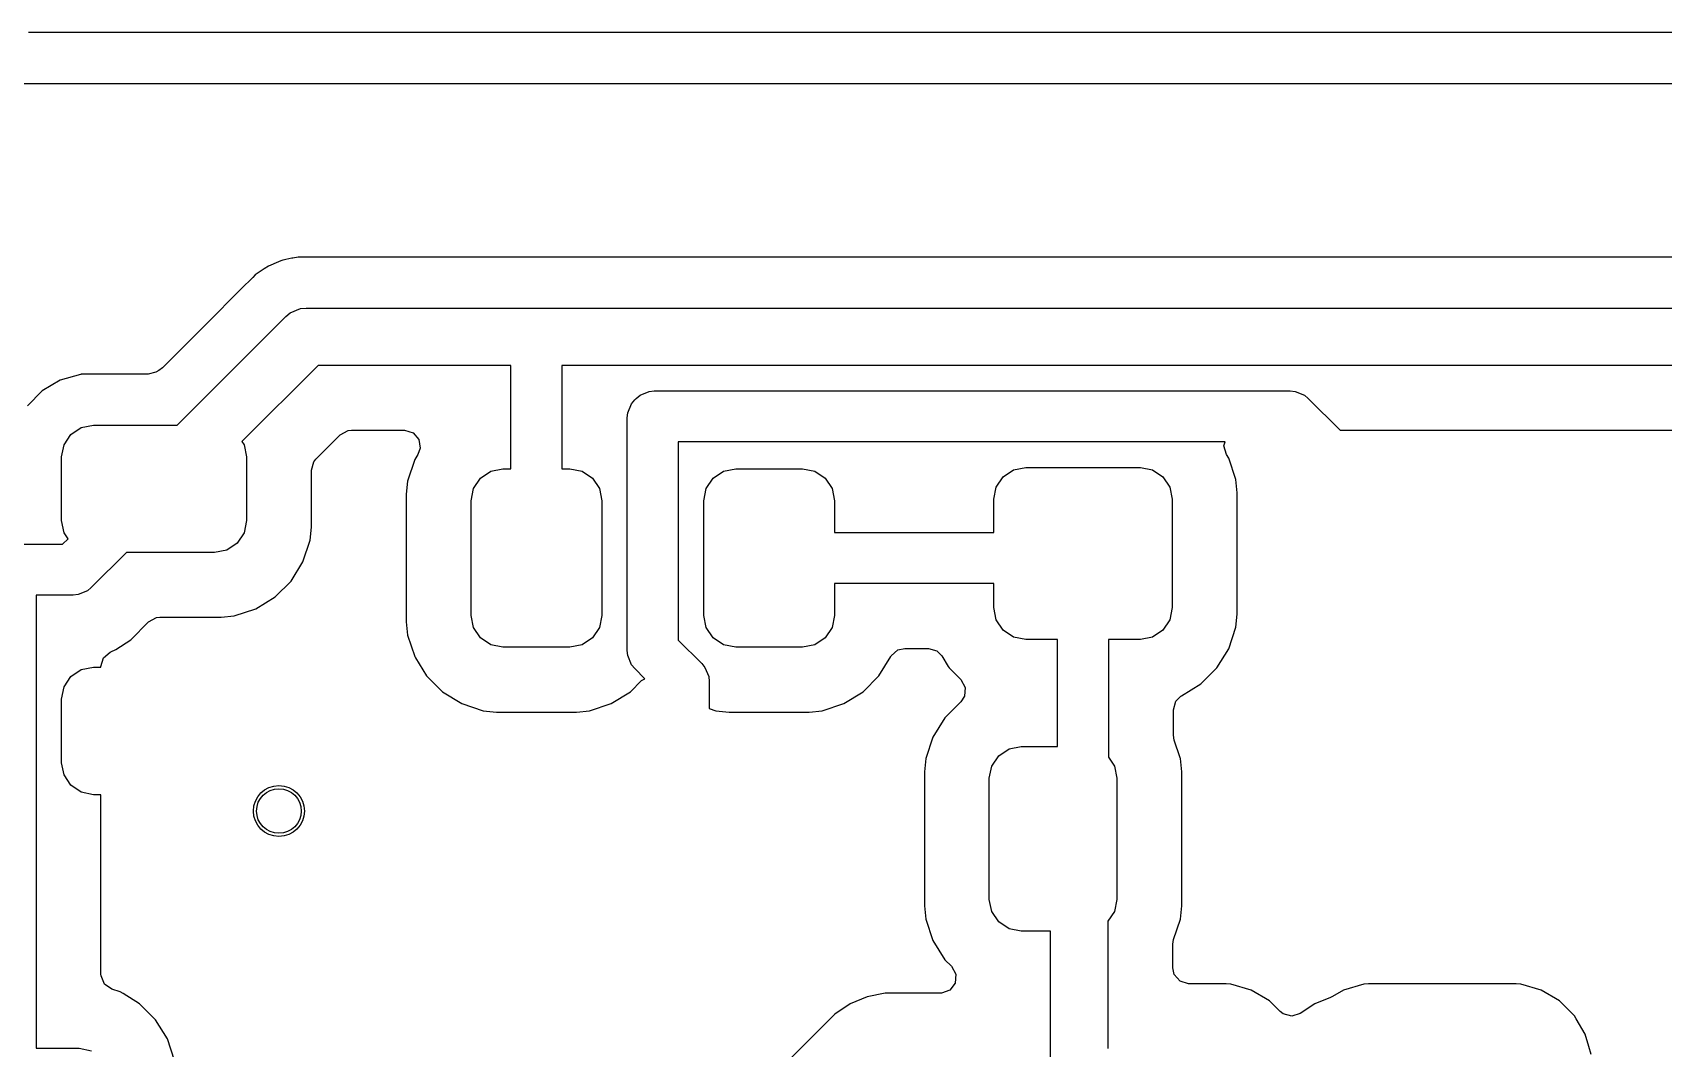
# Model space of a CAD drawing. Header units: inches. Extents: x 0.23 to 2.97, y 0.23 to 2.17.
# Drawn here: x 0.94 to 1.444, y 1.333 to 1.646 of the extents above; entities that cross this region are included whole.
import ezdxf

# ---------------------------------------------------------------- set-up
doc = ezdxf.new("R2010")
doc.units = ezdxf.units.IN
doc.header["$MEASUREMENT"] = 0
doc.layers.add('BLACK', color=250, linetype='CONTINUOUS')

msp = doc.modelspace()

# ---------------------------------------------------------------- linework, layer by layer
at = {"layer": 'BLACK', "linetype": 'CONTINUOUS'}
for p, q in [((1.5759, 1.64631), (0.93923, 1.64631)), ((0.9367, 1.63057), (1.08425, 1.63057)), ((1.08425, 1.63057), (1.08425, 1.63055)), ((1.08425, 1.63055), (1.17087, 1.63055)), ((1.17087, 1.63055), (1.17087, 1.63057)), ((1.17087, 1.63057), (1.32047, 1.63057)), ((1.32047, 1.63057), (1.32047, 1.63055)), ((1.32047, 1.63055), (1.40709, 1.63055)), ((1.40709, 1.63055), (1.40709, 1.63057)), ((1.40709, 1.63057), (1.55669, 1.63057)), ((1.01825, 1.57613), (1.01777, 1.57603)), ((1.01866, 1.57621), (1.01825, 1.57613)), ((1.01825, 1.57613), (1.01825, 1.57613)), ((1.02055, 1.57659), (1.01866, 1.57621)), ((1.02086, 1.57665), (1.02055, 1.57659)), ((1.02055, 1.57659), (1.02055, 1.57659)), ((1.02253, 1.57698), (1.02086, 1.57665)), ((1.02738, 1.57698), (1.02253, 1.57698)), ((1.02253, 1.57698), (1.02253, 1.57698)), ((1.02253, 1.57698), (1.02253, 1.57698)), ((1.92547, 1.57698), (1.02738, 1.57698)), ((1.00925, 1.57148), (1.00847, 1.5707)), ((1.01202, 1.57333), (1.00925, 1.57148)), ((1.01329, 1.57418), (1.01202, 1.57333)), ((1.01202, 1.57333), (1.01202, 1.57333)), ((1.01646, 1.57549), (1.01329, 1.57418)), ((1.01329, 1.57418), (1.01329, 1.57418)), ((1.01717, 1.57579), (1.01646, 1.57549)), ((1.01646, 1.57549), (1.01646, 1.57549)), ((1.01777, 1.57603), (1.01717, 1.57579)), ((1.01717, 1.57579), (1.01717, 1.57579)), ((1.01777, 1.57603), (1.01777, 1.57603)), ((1.00582, 1.56805), (0.99314, 1.55537)), ((1.00754, 1.56977), (1.00582, 1.56805)), ((1.00847, 1.5707), (1.00754, 1.56977)), ((1.02003, 1.55972), (1.02322, 1.56104)), ((1.02322, 1.56104), (1.02495, 1.56121)), ((1.02322, 1.56104), (1.02322, 1.56104)), ((1.02495, 1.56121), (1.92305, 1.56121)), ((0.98516, 1.52509), (1.01869, 1.55862)), ((1.01869, 1.55862), (1.02003, 1.55972)), ((0.99314, 1.55537), (0.98058, 1.54281)), ((0.97853, 1.54146), (0.97615, 1.54085)), ((0.97945, 1.54197), (0.97853, 1.54146)), ((0.98058, 1.54281), (0.97945, 1.54197)), ((1.02862, 1.5435), (1.00513, 1.52)), ((1.0882, 1.5435), (1.02862, 1.5435)), ((1.0882, 1.51156), (1.0882, 1.5435)), ((1.91938, 1.5435), (1.10395, 1.5435)), ((1.10395, 1.5435), (1.10395, 1.51156)), ((0.94905, 1.53893), (0.94348, 1.53564)), ((0.95526, 1.54074), (0.94905, 1.53893)), ((0.95534, 1.54075), (0.95526, 1.54074)), ((0.95546, 1.54076), (0.95534, 1.54075)), ((0.9566, 1.54085), (0.95546, 1.54076)), ((0.95671, 1.54085), (0.9566, 1.54085)), ((0.9566, 1.54085), (0.9566, 1.54085)), ((0.97615, 1.54085), (0.95671, 1.54085)), ((0.94348, 1.53564), (0.9389, 1.53107)), ((0.94348, 1.53564), (0.94348, 1.53564)), ((0.94348, 1.53564), (0.94348, 1.53564)), ((0.94348, 1.53564), (0.94348, 1.53564)), ((1.12428, 1.52885), (1.12545, 1.53169)), ((1.12545, 1.53169), (1.12643, 1.53288)), ((1.12643, 1.53288), (1.12687, 1.53332)), ((1.12687, 1.53332), (1.12806, 1.5343)), ((1.12806, 1.5343), (1.1309, 1.53547)), ((1.1309, 1.53547), (1.13243, 1.53562)), ((1.13243, 1.53562), (1.32883, 1.53562)), ((1.32883, 1.53562), (1.33036, 1.53547)), ((1.33036, 1.53547), (1.3332, 1.5343)), ((1.3332, 1.5343), (1.33439, 1.53332)), ((1.33439, 1.53332), (1.34423, 1.52348)), ((1.12413, 1.52731), (1.12428, 1.52885)), ((1.12413, 1.45541), (1.12413, 1.52731)), ((0.95021, 1.51901), (0.95234, 1.5222)), ((0.95234, 1.5222), (0.95553, 1.52434)), ((0.95553, 1.52434), (0.9593, 1.52509)), ((0.9593, 1.52509), (0.98516, 1.52509)), ((1.02799, 1.51455), (1.03548, 1.52205)), ((1.03548, 1.52205), (1.0379, 1.52336)), ((1.0379, 1.52336), (1.03894, 1.52348)), ((1.03894, 1.52348), (1.05533, 1.52348)), ((1.05533, 1.52348), (1.05797, 1.5227)), ((1.05797, 1.5227), (1.05977, 1.52062)), ((1.34423, 1.52348), (1.90906, 1.52348)), ((0.94946, 1.51524), (0.95021, 1.51901)), ((1.00513, 1.52), (1.00579, 1.51901)), ((1.00579, 1.51901), (1.00654, 1.51524)), ((1.05948, 1.51603), (1.05849, 1.51442)), ((1.06016, 1.5179), (1.05948, 1.51603)), ((1.05977, 1.52062), (1.06016, 1.5179)), ((1.30874, 1.51987), (1.13987, 1.51987)), ((1.13987, 1.51987), (1.13987, 1.45867)), ((1.30837, 1.51868), (1.30874, 1.51987)), ((1.3091, 1.51603), (1.30837, 1.51868)), ((1.30982, 1.51486), (1.3091, 1.51603)), ((0.94946, 1.49556), (0.94946, 1.51524)), ((1.00654, 1.51524), (1.00654, 1.49556)), ((1.02656, 1.5111), (1.02734, 1.51374)), ((1.02656, 1.49357), (1.02656, 1.5111)), ((1.02734, 1.51374), (1.02799, 1.51455)), ((1.05849, 1.51442), (1.0563, 1.5078)), ((1.05849, 1.51442), (1.05849, 1.51442)), ((1.07878, 1.50868), (1.08197, 1.51081)), ((1.08197, 1.51081), (1.08574, 1.51156)), ((1.08574, 1.51156), (1.0882, 1.51156)), ((1.10395, 1.51156), (1.10641, 1.51156)), ((1.10641, 1.51156), (1.11018, 1.51081)), ((1.11018, 1.51081), (1.11337, 1.50868)), ((1.15063, 1.50868), (1.15382, 1.51081)), ((1.15382, 1.51081), (1.15759, 1.51156)), ((1.15759, 1.51156), (1.17826, 1.51156)), ((1.17826, 1.51156), (1.18203, 1.51081)), ((1.18203, 1.51081), (1.18522, 1.50868)), ((1.24017, 1.50912), (1.24337, 1.51125)), ((1.24337, 1.51125), (1.24713, 1.512)), ((1.24713, 1.512), (1.28257, 1.512)), ((1.28257, 1.512), (1.28633, 1.51125)), ((1.28633, 1.51125), (1.28953, 1.50912)), ((1.31201, 1.50824), (1.30982, 1.51486)), ((1.0563, 1.5078), (1.05588, 1.50371)), ((1.07665, 1.50548), (1.07878, 1.50868)), ((1.11337, 1.50868), (1.1155, 1.50548)), ((1.1485, 1.50548), (1.15063, 1.50868)), ((1.18522, 1.50868), (1.18735, 1.50548)), ((1.23729, 1.50216), (1.23804, 1.50592)), ((1.23804, 1.50592), (1.24017, 1.50912)), ((1.28953, 1.50912), (1.29166, 1.50592)), ((1.29166, 1.50592), (1.29241, 1.50216)), ((1.31243, 1.50415), (1.31201, 1.50824)), ((1.05588, 1.50371), (1.05588, 1.46429)), ((1.0759, 1.50172), (1.07665, 1.50548)), ((1.0759, 1.46628), (1.0759, 1.50172)), ((1.1155, 1.50548), (1.11625, 1.50172)), ((1.11625, 1.50172), (1.11625, 1.46628)), ((1.14775, 1.50172), (1.1485, 1.50548)), ((1.14775, 1.46628), (1.14775, 1.50172)), ((1.18735, 1.50548), (1.1881, 1.50172)), ((1.1881, 1.50172), (1.1881, 1.49187)), ((1.23729, 1.49187), (1.23729, 1.50216)), ((1.29241, 1.50216), (1.29241, 1.46869)), ((1.31243, 1.4667), (1.31243, 1.50415)), ((0.95021, 1.49179), (0.94946, 1.49556)), ((1.00654, 1.49556), (1.00579, 1.49179)), ((0.95143, 1.48996), (0.95021, 1.49179)), ((1.00579, 1.49179), (1.00366, 1.4886)), ((1.02615, 1.48948), (1.02656, 1.49357)), ((1.1881, 1.49187), (1.23729, 1.49187)), ((0.937, 1.4883), (0.94976, 1.4883)), ((0.94976, 1.4883), (0.95143, 1.48996)), ((0.96945, 1.48572), (0.95859, 1.47486)), ((0.9967, 1.48572), (0.96945, 1.48572)), ((1.00047, 1.48647), (0.9967, 1.48572)), ((1.00366, 1.4886), (1.00047, 1.48647)), ((1.02395, 1.48285), (1.02615, 1.48948)), ((1.02028, 1.47691), (1.02395, 1.48285)), ((1.01535, 1.47198), (1.02028, 1.47691)), ((1.23729, 1.47613), (1.1881, 1.47613)), ((1.1881, 1.47613), (1.1881, 1.46628)), ((1.23729, 1.46869), (1.23729, 1.47613)), ((0.95302, 1.47255), (0.94158, 1.47255)), ((0.94158, 1.47255), (0.94158, 1.33257)), ((0.95456, 1.4727), (0.95302, 1.47255)), ((0.9574, 1.47388), (0.95456, 1.4727)), ((0.95859, 1.47486), (0.9574, 1.47388)), ((1.00941, 1.46831), (1.01535, 1.47198)), ((0.97631, 1.46427), (0.97873, 1.46559)), ((0.97873, 1.46559), (0.97977, 1.4657)), ((0.97977, 1.4657), (0.99869, 1.4657)), ((0.99869, 1.4657), (1.00278, 1.46611)), ((0.99869, 1.4657), (0.99869, 1.4657)), ((1.00278, 1.46611), (1.00941, 1.46831)), ((1.07665, 1.46252), (1.0759, 1.46628)), ((1.11625, 1.46628), (1.1155, 1.46252)), ((1.1485, 1.46252), (1.14775, 1.46628)), ((1.1881, 1.46628), (1.18735, 1.46252)), ((1.23804, 1.46493), (1.23729, 1.46869)), ((1.29241, 1.46869), (1.29166, 1.46493)), ((1.31201, 1.46261), (1.31243, 1.4667)), ((0.9708, 1.45876), (0.97631, 1.46427)), ((1.05588, 1.46429), (1.05588, 1.46429)), ((1.05588, 1.46429), (1.0563, 1.4602)), ((1.07878, 1.45932), (1.07665, 1.46252)), ((1.1155, 1.46252), (1.11337, 1.45932)), ((1.15063, 1.45932), (1.1485, 1.46252)), ((1.18735, 1.46252), (1.18522, 1.45932)), ((1.24017, 1.46173), (1.23804, 1.46493)), ((1.24337, 1.4596), (1.24017, 1.46173)), ((1.28953, 1.46173), (1.28633, 1.4596)), ((1.29166, 1.46493), (1.28953, 1.46173)), ((1.30982, 1.45599), (1.31201, 1.46261)), ((0.96461, 1.45503), (0.96624, 1.45571)), ((0.96624, 1.45571), (0.9708, 1.45876)), ((1.0563, 1.4602), (1.05849, 1.45358)), ((1.08197, 1.45719), (1.07878, 1.45932)), ((1.08574, 1.45644), (1.08197, 1.45719)), ((1.10641, 1.45644), (1.08574, 1.45644)), ((1.11018, 1.45719), (1.10641, 1.45644)), ((1.11337, 1.45932), (1.11018, 1.45719)), ((1.12428, 1.45387), (1.12413, 1.45541)), ((1.13987, 1.45867), (1.14711, 1.45144)), ((1.15382, 1.45719), (1.15063, 1.45932)), ((1.15759, 1.45644), (1.15382, 1.45719)), ((1.17826, 1.45644), (1.15759, 1.45644)), ((1.18203, 1.45719), (1.17826, 1.45644)), ((1.18522, 1.45932), (1.18203, 1.45719)), ((1.20564, 1.45379), (1.20768, 1.45563)), ((1.20768, 1.45563), (1.20979, 1.45611)), ((1.20979, 1.45611), (1.21709, 1.45611)), ((1.21709, 1.45611), (1.21973, 1.45533)), ((1.21973, 1.45533), (1.22124, 1.45379)), ((1.24713, 1.45885), (1.24337, 1.4596)), ((1.25698, 1.45885), (1.24713, 1.45885)), ((1.25698, 1.42582), (1.25698, 1.45885)), ((1.28257, 1.45885), (1.27272, 1.45885)), ((1.27272, 1.45885), (1.27272, 1.42245)), ((1.28633, 1.4596), (1.28257, 1.45885)), ((1.30615, 1.45005), (1.30982, 1.45599)), ((0.95553, 1.44953), (0.9593, 1.45028)), ((0.9593, 1.45028), (0.9616, 1.45028)), ((0.9616, 1.45052), (0.96238, 1.45316)), ((0.9616, 1.45028), (0.9616, 1.45052)), ((0.96238, 1.45316), (0.96446, 1.45497)), ((0.96446, 1.45497), (0.96461, 1.45503)), ((1.05849, 1.45358), (1.05849, 1.45358)), ((1.05849, 1.45358), (1.05875, 1.45316)), ((1.05875, 1.45316), (1.06216, 1.44764)), ((1.12545, 1.45104), (1.12428, 1.45387)), ((1.12643, 1.44984), (1.12545, 1.45104)), ((1.14711, 1.45144), (1.14809, 1.45024)), ((1.14809, 1.45024), (1.14927, 1.4474)), ((1.20184, 1.44764), (1.20551, 1.45358)), ((1.20551, 1.45358), (1.20564, 1.45379)), ((1.20551, 1.45358), (1.20551, 1.45358)), ((1.22124, 1.45379), (1.22325, 1.45054)), ((1.22325, 1.45054), (1.22355, 1.45005)), ((0.95021, 1.44421), (0.95234, 1.4474)), ((0.95234, 1.4474), (0.95553, 1.44953)), ((1.06216, 1.44764), (1.06709, 1.4427)), ((1.12506, 1.4427), (1.12855, 1.44619)), ((1.12954, 1.44673), (1.12643, 1.44984)), ((1.12855, 1.44619), (1.12954, 1.44673)), ((1.14927, 1.4474), (1.14942, 1.44587)), ((1.14942, 1.44587), (1.14942, 1.43753)), ((1.19691, 1.4427), (1.20184, 1.44764)), ((1.22355, 1.45005), (1.22712, 1.44648)), ((1.22712, 1.44648), (1.22844, 1.44406)), ((1.30121, 1.44511), (1.30615, 1.45005)), ((0.94946, 1.44044), (0.95021, 1.44421)), ((0.94946, 1.42076), (0.94946, 1.44044)), ((1.06709, 1.4427), (1.07303, 1.43903)), ((1.11912, 1.43903), (1.12506, 1.4427)), ((1.19097, 1.43903), (1.19691, 1.4427)), ((1.22824, 1.44132), (1.22712, 1.43957)), ((1.22844, 1.44406), (1.22824, 1.44132)), ((1.29352, 1.4398), (1.29506, 1.44131)), ((1.29506, 1.44131), (1.29527, 1.44144)), ((1.29527, 1.44144), (1.30121, 1.44511)), ((1.29527, 1.44144), (1.29527, 1.44144)), ((1.07303, 1.43903), (1.07966, 1.43684)), ((1.07966, 1.43684), (1.08375, 1.43642)), ((1.08375, 1.43642), (1.1084, 1.43642)), ((1.1084, 1.43642), (1.11249, 1.43684)), ((1.11249, 1.43684), (1.11912, 1.43903)), ((1.14942, 1.43753), (1.15151, 1.43684)), ((1.15151, 1.43684), (1.1556, 1.43642)), ((1.1556, 1.43642), (1.18025, 1.43642)), ((1.18025, 1.43642), (1.18434, 1.43684)), ((1.18434, 1.43684), (1.19097, 1.43903)), ((1.22712, 1.43957), (1.22217, 1.43462)), ((1.29274, 1.43716), (1.29352, 1.4398)), ((1.29274, 1.42931), (1.29274, 1.43716)), ((1.22217, 1.43462), (1.21851, 1.42868)), ((1.21851, 1.42868), (1.21631, 1.42206)), ((1.21851, 1.42868), (1.21851, 1.42868)), ((1.2388, 1.42294), (1.24199, 1.42507)), ((1.24199, 1.42507), (1.24576, 1.42582)), ((1.24576, 1.42582), (1.25698, 1.42582)), ((1.29299, 1.42777), (1.29274, 1.42931)), ((1.29482, 1.42226), (1.29299, 1.42777)), ((0.95021, 1.41699), (0.94946, 1.42076)), ((1.21631, 1.42206), (1.21589, 1.41797)), ((1.23666, 1.41974), (1.2388, 1.42294)), ((1.27272, 1.42245), (1.27453, 1.41974)), ((1.29489, 1.42206), (1.29482, 1.42226)), ((1.2953, 1.41797), (1.29489, 1.42206)), ((0.95234, 1.4138), (0.95021, 1.41699)), ((1.21589, 1.41797), (1.21589, 1.37659)), ((1.23591, 1.41598), (1.23666, 1.41974)), ((1.23591, 1.37857), (1.23591, 1.41598)), ((1.27453, 1.41974), (1.27528, 1.41598)), ((1.27528, 1.41598), (1.27528, 1.37857)), ((1.2953, 1.37658), (1.2953, 1.41797)), ((0.95553, 1.41166), (0.95234, 1.4138)), ((0.9593, 1.41091), (0.95553, 1.41166)), ((0.9616, 1.41091), (0.9593, 1.41091)), ((0.9616, 1.35548), (0.9616, 1.41091)), ((1.21589, 1.37659), (1.21589, 1.37658)), ((1.21589, 1.37658), (1.21631, 1.3725)), ((1.23666, 1.37481), (1.23591, 1.37857)), ((1.2388, 1.37162), (1.23666, 1.37481)), ((1.27453, 1.37481), (1.27254, 1.37182)), ((1.27528, 1.37857), (1.27453, 1.37481)), ((1.29489, 1.3725), (1.2953, 1.37658)), ((1.21631, 1.3725), (1.21851, 1.36587)), ((1.24199, 1.36948), (1.2388, 1.37162)), ((1.27254, 1.37182), (1.27254, 1.33249)), ((1.2928, 1.36621), (1.29489, 1.3725)), ((1.21851, 1.36587), (1.21851, 1.36587)), ((1.21851, 1.36587), (1.22217, 1.35993)), ((1.24576, 1.36873), (1.24199, 1.36948)), ((1.25482, 1.36873), (1.24576, 1.36873)), ((1.25482, 1.32954), (1.25482, 1.36873)), ((1.29256, 1.36468), (1.2928, 1.36621)), ((1.29256, 1.35739), (1.29256, 1.36468)), ((1.22217, 1.35993), (1.22421, 1.35789)), ((0.96163, 1.35496), (0.9616, 1.35548)), ((0.96269, 1.35242), (0.96163, 1.35496)), ((1.22421, 1.35789), (1.22553, 1.35547)), ((1.22553, 1.35547), (1.22533, 1.35273)), ((1.293, 1.35536), (1.29256, 1.35739)), ((1.2948, 1.35328), (1.293, 1.35536)), ((0.96495, 1.35085), (0.96269, 1.35242)), ((0.96757, 1.34998), (0.96495, 1.35085)), ((0.96843, 1.34945), (0.96757, 1.34998)), ((0.96757, 1.34998), (0.96757, 1.34998)), ((0.96757, 1.34998), (0.96757, 1.34998)), ((1.20375, 1.34956), (1.19817, 1.34845)), ((1.22076, 1.34956), (1.20375, 1.34956)), ((1.22111, 1.34957), (1.22076, 1.34956)), ((1.22368, 1.35053), (1.22111, 1.34957)), ((1.22533, 1.35273), (1.22368, 1.35053)), ((1.29744, 1.35251), (1.2948, 1.35328)), ((1.30901, 1.35251), (1.29744, 1.35251)), ((1.31048, 1.35239), (1.30901, 1.35251)), ((1.30901, 1.35251), (1.30901, 1.35251)), ((1.31677, 1.35056), (1.31048, 1.35239)), ((1.31048, 1.35239), (1.31048, 1.35239)), ((1.32241, 1.34723), (1.31677, 1.35056)), ((1.31677, 1.35056), (1.31677, 1.35056)), ((1.34523, 1.35056), (1.34188, 1.34858)), ((1.35152, 1.35239), (1.34523, 1.35056)), ((1.34523, 1.35056), (1.34523, 1.35056)), ((1.35299, 1.35251), (1.35152, 1.35239)), ((1.35152, 1.35239), (1.35152, 1.35239)), ((1.39858, 1.35251), (1.35299, 1.35251)), ((1.35299, 1.35251), (1.35299, 1.35251)), ((1.40005, 1.35239), (1.39858, 1.35251)), ((1.39858, 1.35251), (1.39858, 1.35251)), ((1.40634, 1.35056), (1.40005, 1.35239)), ((1.40005, 1.35239), (1.40005, 1.35239)), ((1.41198, 1.34723), (1.40634, 1.35056)), ((1.40634, 1.35056), (1.40634, 1.35056)), ((0.97351, 1.34632), (0.96843, 1.34945)), ((0.97845, 1.34138), (0.97351, 1.34632)), ((1.19291, 1.34627), (1.18818, 1.34311)), ((1.19817, 1.34845), (1.19291, 1.34627)), ((1.19291, 1.34627), (1.19291, 1.34627)), ((1.19817, 1.34845), (1.19817, 1.34845)), ((1.32576, 1.34388), (1.32241, 1.34723)), ((1.32241, 1.34723), (1.32241, 1.34723)), ((1.33642, 1.34627), (1.33193, 1.34327)), ((1.34126, 1.34828), (1.33642, 1.34627)), ((1.34188, 1.34858), (1.34126, 1.34828)), ((1.41661, 1.3426), (1.41198, 1.34723)), ((1.41198, 1.34723), (1.41198, 1.34723)), ((0.98211, 1.33544), (0.97845, 1.34138)), ((1.18678, 1.3417), (1.18416, 1.33909)), ((1.18818, 1.34311), (1.18678, 1.3417)), ((1.18818, 1.34311), (1.18818, 1.34311)), ((1.32665, 1.34318), (1.32576, 1.34388)), ((1.3293, 1.34245), (1.32665, 1.34318)), ((1.33193, 1.34327), (1.3293, 1.34245)), ((1.41715, 1.34169), (1.41661, 1.3426)), ((1.41661, 1.3426), (1.41661, 1.3426)), ((1.41994, 1.33696), (1.41715, 1.34169)), ((0.98431, 1.32881), (0.98211, 1.33544)), ((1.18416, 1.33909), (1.16099, 1.31592)), ((1.18416, 1.33909), (1.18416, 1.33909)), ((1.42106, 1.33312), (1.41994, 1.33696)), ((1.41994, 1.33696), (1.41994, 1.33696)), ((0.94158, 1.33257), (0.95487, 1.33257)), ((0.95487, 1.33257), (0.95863, 1.33183)), ((1.42177, 1.33067), (1.42106, 1.33312))]:
    msp.add_line(p, q, dxfattribs=at)
at = {"layer": 'BLACK'}
msp.add_circle((1.01654, 1.40586), 0.00787, dxfattribs=at)
at = {"layer": 'WHITE'}
msp.add_circle((1.01654, 1.40586), 0.00689, dxfattribs=at)

doc.saveas('drawing.dxf')
